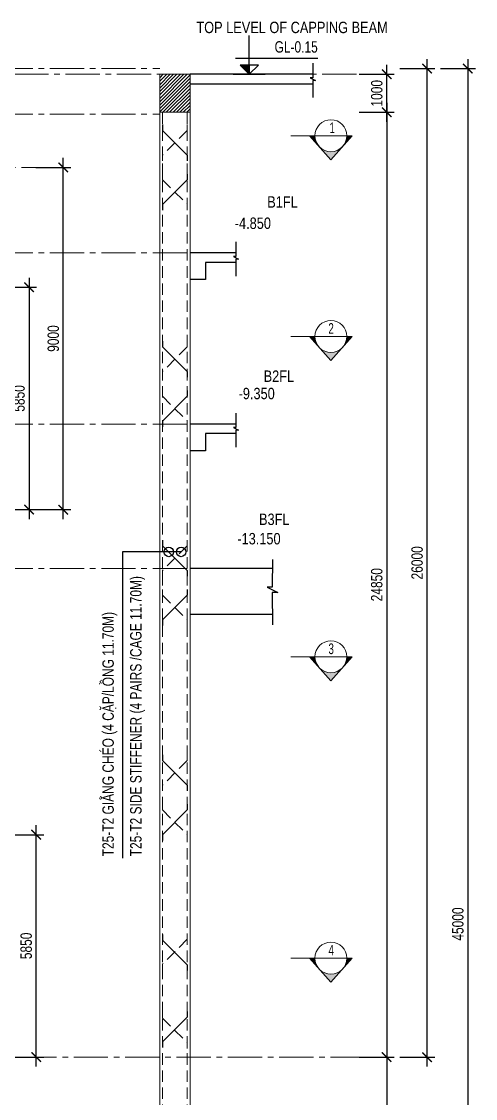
# Model space of a CAD drawing. Header units: millimetres. Extents: x 2746337 to 7547699, y -363432 to 15720.
# Drawn here: x 3199770 to 3211703, y -124330 to -96005 of the extents above; entities that cross this region are included whole.
import ezdxf
from ezdxf.enums import TextEntityAlignment as Align

# ---------------------------------------------------------------- set-up
doc = ezdxf.new("R2010")
doc.units = ezdxf.units.MM
doc.header["$LTSCALE"] = 1200
doc.header["$PDMODE"] = 3
doc.linetypes.add('CENTER2', pattern=[1.125, 0.75, -0.125, 0.125, -0.125])
doc.linetypes.add('HIDDEN', pattern=[0.375, 0.25, -0.125])
for name, color, linetype, lineweight in [('1', 9, 'Continuous', 13), ('BOUND', 3, 'Continuous', 20), ('CODE', 3, 'Continuous', 15), ('ENOTE', 2, 'Continuous', 15), ('Grid line', 160, 'CENTER2', 5), ('HIDE', 8, 'HIDDEN', 13), ('K-THUOC', 1, 'Continuous', 18), ('LEADER', 8, 'Continuous', 9), ('S-Beam - Cont', 60, 'Continuous', 25), ('T2CO', 4, 'Continuous', 30), ('T2HI', 4, 'HIDDEN', 13), ('TEXTVN', 2, 'Continuous', 20)]:
    doc.layers.add(name, color=color, linetype=linetype, lineweight=lineweight)
for name, color, linetype in [('CDC.02.DIM', 1, 'Continuous'), ('CDC.06.TEXT', 2, 'Continuous'), ('CDC.10.HATCH', 251, 'Continuous'), ('Q-Dim-line', 75, 'Continuous')]:
    doc.layers.add(name, color=color, linetype=linetype)
doc.styles.add('DB_Arial', font='arial.ttf', dxfattribs={"width": 0.8})
doc.styles.add('SMTEXT', font='arial.ttf', dxfattribs={"width": 0.75})
doc.styles.add('TEXTVN', font='VHELVCN.TTF', dxfattribs={"width": 0.8})
doc.dimstyles.new('BSV1-100', dxfattribs={"dimtxt": 300, "dimasz": 250, "dimexe": 200, "dimexo": 0, "dimgap": 108, "dimtad": 1, "dimdec": 0, "dimdsep": 46, "dimtxsty": 'SMTEXT', "dimblk": 'ARCHTICK', "dimcen": 100, "dimdle": 250, "dimclrd": 256, "dimclre": 256, "dimclrt": 1, "dimadec": 0, "dimazin": 0, "dimtfac": 1, "dimtdec": 0, "dimtix": 1, "dimtmove": 2, "dimatfit": 3, "dimfxl": 720, "dimfxlon": 1, "dimtolj": 1, "dimtzin": 0, "dimarcsym": 0})
doc.dimstyles.new('BSV25', dxfattribs={"dimtxt": 300, "dimasz": 250, "dimexe": 200, "dimexo": 0, "dimgap": 108, "dimtad": 1, "dimdec": 0, "dimlfac": 0.25, "dimdsep": 46, "dimtxsty": 'SMTEXT', "dimblk": 'ARCHTICK', "dimcen": 100, "dimdle": 250, "dimclrd": 256, "dimclre": 256, "dimclrt": 2, "dimadec": 0, "dimazin": 0, "dimtfac": 1, "dimtdec": 0, "dimtix": 1, "dimtmove": 2, "dimatfit": 3, "dimfxl": 800, "dimfxlon": 1, "dimtolj": 1, "dimtzin": 0, "dimarcsym": 0})

# ---------------------------------------------------------------- blocks, each defined once
blk = doc.blocks.new('_ArchTick')
at = {"color": 0, "linetype": 'ByBlock', "const_width": 0.15}
blk.add_lwpolyline([(-0.5, -0.5), (0.5, 0.5)], dxfattribs=at)
blk = doc.blocks.new('tag_cd')
at = {"layer": 'CDC.10.HATCH'}
blk.add_hatch(color=256, dxfattribs=at).paths.add_polyline_path([(180, 240), (420, 0), (420, 240)])
at = {"layer": 'CDC.02.DIM'}
for points in [[(420, 240), (420, 0), (660, 240), (180, 240), (420, 0), (420, 1020)], [(60, 420), (2220, 420)], [(0, 0), (840, 0)]]:
    blk.add_lwpolyline(points, dxfattribs=at)
at = {"layer": 'CDC.06.TEXT', "ltscale": 0.5, "style": 'SMTEXT', "width": 0.75}
blk.add_attdef('CD', text='', height=300, dxfattribs=at).set_placement((2220, 570), align=Align.RIGHT)
blk = doc.blocks.new('*D2087')
at = {"layer": 'Defpoints', "color": 0, "transparency": 16777216}
for p in [(3171312, -97242), (3170750, -102092), (3204459, -102092)]:
    blk.add_point(p, dxfattribs=at)
at = {"layer": 'K-THUOC', "lineweight": -2, "transparency": 16777216}
for p, q in [((3170750, -96992), (3170750, -102342)), ((3171312, -97242), (3170550, -97242)), ((3171470, -102092), (3170550, -102092))]:
    blk.add_line(p, q, dxfattribs=at)
at = {"layer": 'K-THUOC', "lineweight": -2, "transparency": 16777216, "xscale": 250, "yscale": 250, "zscale": 250}
for p, rotation in [((3170750, -97242), 90), ((3170750, -102092), 270)]:
    blk.add_blockref('_ArchTick', p, dxfattribs=dict(at, rotation=rotation))
at = {"layer": 'K-THUOC', "color": 1, "transparency": 16777216, "insert": (3170488, -99667), "char_height": 300, "attachment_point": 5, "rotation": 90, "style": 'SMTEXT'}
blk.add_mtext('\\A1;4850', dxfattribs=at)
blk = doc.blocks.new('*D2088')
at = {"layer": 'Defpoints', "color": 0, "transparency": 16777216}
for p in [(3204459, -102092), (3170750, -106592), (3204443, -106592)]:
    blk.add_point(p, dxfattribs=at)
at = {"layer": 'K-THUOC', "lineweight": -2, "transparency": 16777216}
for p, q in [((3170750, -101842), (3170750, -106842)), ((3171470, -102092), (3170550, -102092)), ((3171470, -106592), (3170550, -106592))]:
    blk.add_line(p, q, dxfattribs=at)
at = {"layer": 'K-THUOC', "lineweight": -2, "transparency": 16777216, "xscale": 250, "yscale": 250, "zscale": 250}
for p, rotation in [((3170750, -102092), 90), ((3170750, -106592), 270)]:
    blk.add_blockref('_ArchTick', p, dxfattribs=dict(at, rotation=rotation))
at = {"layer": 'K-THUOC', "color": 1, "transparency": 16777216, "insert": (3170488, -104342), "char_height": 300, "attachment_point": 5, "rotation": 90, "style": 'SMTEXT'}
blk.add_mtext('\\A1;4500', dxfattribs=at)
blk = doc.blocks.new('*D2089')
at = {"layer": 'Defpoints', "color": 0, "transparency": 16777216}
for p in [(3203186, -106592), (3170750, -110392), (3204443, -110392)]:
    blk.add_point(p, dxfattribs=at)
at = {"layer": 'K-THUOC', "lineweight": -2, "transparency": 16777216}
for p, q in [((3170750, -106342), (3170750, -110642)), ((3171470, -106592), (3170550, -106592)), ((3171470, -110392), (3170550, -110392))]:
    blk.add_line(p, q, dxfattribs=at)
at = {"layer": 'K-THUOC', "lineweight": -2, "transparency": 16777216, "xscale": 250, "yscale": 250, "zscale": 250}
for p, rotation in [((3170750, -106592), 90), ((3170750, -110392), 270)]:
    blk.add_blockref('_ArchTick', p, dxfattribs=dict(at, rotation=rotation))
at = {"layer": 'K-THUOC', "color": 1, "transparency": 16777216, "insert": (3170488, -108492), "char_height": 300, "attachment_point": 5, "rotation": 90, "style": 'SMTEXT'}
blk.add_mtext('\\A1;3800', dxfattribs=at)
blk = doc.blocks.new('*D2099')
at = {"layer": 'Defpoints', "color": 0, "transparency": 16777216}
for p in [(3189075, -117392), (3200154, -117392), (3189075, -123242)]:
    blk.add_point(p, dxfattribs=at)
at = {"layer": 'K-THUOC', "lineweight": -2, "transparency": 16777216}
for p, q in [((3200154, -123492), (3200154, -117142)), ((3199434, -117392), (3200354, -117392)), ((3199434, -123242), (3200354, -123242))]:
    blk.add_line(p, q, dxfattribs=at)
at = {"layer": 'K-THUOC', "lineweight": -2, "transparency": 16777216, "xscale": 250, "yscale": 250, "zscale": 250}
for p, rotation in [((3200154, -117392), 90), ((3200154, -123242), 270)]:
    blk.add_blockref('_ArchTick', p, dxfattribs=dict(at, rotation=rotation))
at = {"layer": 'K-THUOC', "color": 1, "transparency": 16777216, "insert": (3199893, -120317), "char_height": 300, "attachment_point": 5, "rotation": 90, "style": 'SMTEXT'}
blk.add_mtext('\\A1;5850', dxfattribs=at)
blk = doc.blocks.new('*D2101')
at = {"layer": 'Defpoints', "color": 0, "transparency": 16777216}
for p in [(3189788, -99843), (3200867, -99843), (3189788, -108843)]:
    blk.add_point(p, dxfattribs=at)
at = {"layer": 'K-THUOC', "lineweight": -2, "transparency": 16777216}
for p, q in [((3200867, -109093), (3200867, -99593)), ((3200147, -99843), (3201067, -99843)), ((3200147, -108843), (3201067, -108843))]:
    blk.add_line(p, q, dxfattribs=at)
at = {"layer": 'K-THUOC', "lineweight": -2, "transparency": 16777216, "xscale": 250, "yscale": 250, "zscale": 250}
for p, rotation in [((3200867, -99843), 90), ((3200867, -108843), 270)]:
    blk.add_blockref('_ArchTick', p, dxfattribs=dict(at, rotation=rotation))
at = {"layer": 'K-THUOC', "color": 1, "transparency": 16777216, "insert": (3200606, -104343), "char_height": 300, "attachment_point": 5, "rotation": 90, "style": 'SMTEXT'}
blk.add_mtext('\\A1;9000', dxfattribs=at)
blk = doc.blocks.new('SIGSEC')
at = {"layer": '1', "lineweight": 9}
h = blk.add_hatch(color=256, dxfattribs=at)
h.dxf.hatch_style = 1
h.paths.add_polyline_path([(-420, 0), (-560, 0), (-315, -278, -0.182676)])
h = blk.add_hatch(color=256, dxfattribs=at)
h.dxf.hatch_style = 1
h.paths.add_polyline_path([(560, 0), (420, 0, -0.182676), (315, -278)])
h = blk.add_hatch(color=256, dxfattribs=at)
h.dxf.hatch_style = 1
h.paths.add_polyline_path([(315, -278, -0.451416), (-315, -278), (0, -635)])
at = {"layer": '1', "lineweight": 9, "elevation": 0}
blk.add_lwpolyline([(1050, 0), (-560, 0), (0, -635), (560, 0)], dxfattribs=at)
at = {"layer": '1', "lineweight": 9}
blk.add_circle((0, 0), 420, dxfattribs=at)
at = {"layer": 'BOUND', "lineweight": 9, "style": 'TEXTVN', "width": 0.8}
blk.add_attdef('SEC', text='', height=280, dxfattribs=at).set_placement((0, 210, 0), align=Align.MIDDLE_CENTER)
blk = doc.blocks.new('*D2115')
at = {"layer": 'Defpoints', "color": 0, "transparency": 16777216}
for p in [(3204202, -97392), (3209370, -97392), (3204202, -98392)]:
    blk.add_point(p, dxfattribs=at)
at = {"layer": 'K-THUOC', "lineweight": -2, "transparency": 16777216}
for p, q in [((3209370, -98642), (3209370, -97142)), ((3208650, -97392), (3209570, -97392)), ((3208650, -98392), (3209570, -98392))]:
    blk.add_line(p, q, dxfattribs=at)
at = {"layer": 'K-THUOC', "lineweight": -2, "transparency": 16777216, "xscale": 250, "yscale": 250, "zscale": 250}
for p, rotation in [((3209370, -97392), 90), ((3209370, -98392), 270)]:
    blk.add_blockref('_ArchTick', p, dxfattribs=dict(at, rotation=rotation))
at = {"layer": 'K-THUOC', "color": 1, "transparency": 16777216, "insert": (3209109, -97892), "char_height": 300, "attachment_point": 5, "rotation": 90, "style": 'SMTEXT'}
blk.add_mtext('\\A1;1000', dxfattribs=at)
blk = doc.blocks.new('*D2116')
at = {"layer": 'Defpoints', "color": 0, "transparency": 16777216}
for p in [(3204202, -98392), (3198656, -123242), (3209370, -123242)]:
    blk.add_point(p, dxfattribs=at)
at = {"layer": 'K-THUOC', "lineweight": -2, "transparency": 16777216}
for p, q in [((3209370, -98142), (3209370, -123492)), ((3208650, -98392), (3209570, -98392)), ((3208650, -123242), (3209570, -123242))]:
    blk.add_line(p, q, dxfattribs=at)
at = {"layer": 'K-THUOC', "lineweight": -2, "transparency": 16777216, "xscale": 250, "yscale": 250, "zscale": 250}
for p, rotation in [((3209370, -98392), 90), ((3209370, -123242), 270)]:
    blk.add_blockref('_ArchTick', p, dxfattribs=dict(at, rotation=rotation))
at = {"layer": 'K-THUOC', "color": 1, "transparency": 16777216, "insert": (3209109, -110817), "char_height": 300, "attachment_point": 5, "rotation": 90, "style": 'SMTEXT'}
blk.add_mtext('\\A1;24850', dxfattribs=at)
blk = doc.blocks.new('*D2117')
at = {"layer": 'Defpoints', "color": 0, "transparency": 16777216}
for p in [(3198656, -123242), (3200227, -142242), (3209370, -142242)]:
    blk.add_point(p, dxfattribs=at)
at = {"layer": 'K-THUOC', "lineweight": -2, "transparency": 16777216}
for p, q in [((3209370, -122992), (3209370, -142492)), ((3208650, -123242), (3209570, -123242)), ((3208650, -142242), (3209570, -142242))]:
    blk.add_line(p, q, dxfattribs=at)
at = {"layer": 'K-THUOC', "lineweight": -2, "transparency": 16777216, "xscale": 250, "yscale": 250, "zscale": 250}
for p, rotation in [((3209370, -123242), 90), ((3209370, -142242), 270)]:
    blk.add_blockref('_ArchTick', p, dxfattribs=dict(at, rotation=rotation))
at = {"layer": 'K-THUOC', "color": 1, "transparency": 16777216, "insert": (3209109, -132742), "char_height": 300, "attachment_point": 5, "rotation": 90, "style": 'SMTEXT'}
blk.add_mtext('\\A1;19000', dxfattribs=at)
blk = doc.blocks.new('*D2118')
at = {"layer": 'Defpoints', "color": 0, "transparency": 16777216}
for p in [(3203402, -97242), (3210431, -97242), (3198656, -123242)]:
    blk.add_point(p, dxfattribs=at)
at = {"layer": 'K-THUOC', "lineweight": -2, "transparency": 16777216}
for p, q in [((3210431, -123492), (3210431, -96992)), ((3209711, -97242), (3210631, -97242)), ((3209711, -123242), (3210631, -123242))]:
    blk.add_line(p, q, dxfattribs=at)
at = {"layer": 'K-THUOC', "lineweight": -2, "transparency": 16777216, "xscale": 250, "yscale": 250, "zscale": 250}
for p, rotation in [((3210431, -97242), 90), ((3210431, -123242), 270)]:
    blk.add_blockref('_ArchTick', p, dxfattribs=dict(at, rotation=rotation))
at = {"layer": 'K-THUOC', "color": 1, "transparency": 16777216, "insert": (3210170, -110242), "char_height": 300, "attachment_point": 5, "rotation": 90, "style": 'SMTEXT'}
blk.add_mtext('\\A1;26000', dxfattribs=at)
blk = doc.blocks.new('*D2119')
at = {"layer": 'Defpoints', "color": 0, "transparency": 16777216}
for p in [(3203402, -97242), (3203402, -142242), (3211503, -142242)]:
    blk.add_point(p, dxfattribs=at)
at = {"layer": 'K-THUOC', "lineweight": -2, "transparency": 16777216}
for p, q in [((3211503, -96992), (3211503, -142492)), ((3210783, -97242), (3211703, -97242)), ((3210783, -142242), (3211703, -142242))]:
    blk.add_line(p, q, dxfattribs=at)
at = {"layer": 'K-THUOC', "lineweight": -2, "transparency": 16777216, "xscale": 250, "yscale": 250, "zscale": 250}
for p, rotation in [((3211503, -97242), 90), ((3211503, -142242), 270)]:
    blk.add_blockref('_ArchTick', p, dxfattribs=dict(at, rotation=rotation))
at = {"layer": 'K-THUOC', "color": 1, "transparency": 16777216, "insert": (3211242, -119742), "char_height": 300, "attachment_point": 5, "rotation": 90, "style": 'SMTEXT'}
blk.add_mtext('\\A1;45000', dxfattribs=at)
blk = doc.blocks.new('*D2121')
at = {"layer": 'Defpoints', "color": 0, "transparency": 16777216}
for p in [(3189488, -102993), (3189488, -108843), (3199966, -108843)]:
    blk.add_point(p, dxfattribs=at)
at = {"layer": 'K-THUOC', "lineweight": -2, "transparency": 16777216}
for p, q in [((3199966, -102743), (3199966, -109093)), ((3199246, -102993), (3200166, -102993)), ((3199246, -108843), (3200166, -108843))]:
    blk.add_line(p, q, dxfattribs=at)
at = {"layer": 'K-THUOC', "lineweight": -2, "transparency": 16777216, "xscale": 250, "yscale": 250, "zscale": 250}
for p, rotation in [((3199966, -102993), 90), ((3199966, -108843), 270)]:
    blk.add_blockref('_ArchTick', p, dxfattribs=dict(at, rotation=rotation))
at = {"layer": 'K-THUOC', "color": 1, "transparency": 16777216, "insert": (3199705, -105918), "char_height": 300, "attachment_point": 5, "rotation": 90, "style": 'SMTEXT'}
blk.add_mtext('\\A1;5850', dxfattribs=at)

msp = doc.modelspace()

# ---------------------------------------------------------------- hatches: boundary and pattern name
at = {"layer": 'CDC.10.HATCH'}
h = msp.add_hatch(dxfattribs=at)
h.set_pattern_fill('ANSI31', color=256, scale=20)
h.set_pattern_definition([(45, (416544.51, -107648.686), (-44.9012806, 44.9012806), [])])
h.paths.add_polyline_path([(3203402.2, -98392.4), (3204202.2, -98392.4), (3204202.2, -97392.4), (3203402.2, -97392.4)])

# ---------------------------------------------------------------- linework, layer by layer
at = {"layer": 'BOUND'}
for points in [[(3203402.2, -98392.4), (3204202.2, -98392.4), (3204202.2, -97392.4), (3203402.2, -97392.4)], [(3203402.2, -142242.4), (3204202.2, -142242.4), (3204202.2, -98392.4), (3203402.2, -98392.4)]]:
    msp.add_lwpolyline(points, close=True, dxfattribs=at)
at = {"layer": 'BOUND', "lineweight": 20}
msp.add_lwpolyline([(3204202.2, -101592.4), (3204202.2, -98392.4), (3203402.2, -98392.4), (3203402.2, -142242.4), (3204202.2, -142242.4), (3204202.2, -116792.4)], dxfattribs=at)
at = {"layer": 'CODE'}
for points in [[(3204851.8, -102092.4, 0, 0, 0), (3205925.8, -102092.4, 0, 0, 0), (3205388.8, -102092.4, 0, 660, 0), (3205388.8, -101762.4, 0, 0, 0), (3205388.8, -101562.4, 0, 0, 0), (3206388.8, -101562.4, 0, 0, 0)], [(3204851.8, -106592.4, 0, 0, 0), (3205925.8, -106592.4, 0, 0, 0), (3205388.8, -106592.4, 0, 660, 0), (3205388.8, -106262.4, 0, 0, 0), (3205388.8, -106062.4, 0, 0, 0), (3206388.8, -106062.4, 0, 0, 0)], [(3204851.8, -110392.4, 0, 0, 0), (3205925.8, -110392.4, 0, 0, 0), (3205388.8, -110392.4, 0, 660, 0), (3205388.8, -110062.4, 0, 0, 0), (3205388.8, -109862.4, 0, 0, 0), (3206388.8, -109862.4, 0, 0, 0)]]:
    msp.add_lwpolyline(points, format="xyseb", dxfattribs=at)
at = {"layer": 'Grid line', "color": 2}
for p, q in [((3166767.8, -97242.4), (3203402.2, -97242.4)), ((3166767.8, -98442.4), (3203402.2, -98442.4)), ((3166767.8, -102092.4), (3204286.6, -102092.4)), ((3166767.8, -106592.4), (3204270.7, -106592.4)), ((3166767.8, -110392.4), (3204270.7, -110392.4))]:
    msp.add_line(p, q, dxfattribs=at)
at = {"layer": 'Grid line'}
for p, q in [((3188964.5, -99842.7), (3200154.2, -99842.7)), ((3188493, -102992.7), (3200154.2, -102992.7)), ((3200154.2, -108842.7), (3188493, -108842.7)), ((3200154.2, -117392.8), (3178759.4, -117392.8)), ((3208792.6, -123242.4), (3172124.5, -123242.4))]:
    msp.add_line(p, q, dxfattribs=at)
msp.add_lwpolyline([(3180674.3, -97392.4), (3208591.5, -97392.4)], dxfattribs=at)
at = {"layer": 'HIDE'}
for p, q in [((3203477.2, -98392.4), (3203477.2, -142042.4)), ((3204127.2, -98392.4), (3204127.2, -142042.4))]:
    msp.add_line(p, q, dxfattribs=at)
at = {"layer": 'Q-Dim-line'}
for points in [[(3207425.8, -97101.7), (3207425.8, -97482.7), (3207358.7, -97482.7), (3207497.4, -97553.4), (3207425.8, -97553.4), (3207425.8, -98000.5)], [(3205406.3, -101801.7), (3205406.3, -102182.7), (3205339.2, -102182.7), (3205477.9, -102253.4), (3205406.3, -102253.4), (3205406.3, -102700.5)], [(3205406.3, -106301.7), (3205406.3, -106682.7), (3205339.2, -106682.7), (3205477.9, -106753.4), (3205406.3, -106753.4), (3205406.3, -107200.5)], [(3206367.2, -110153.8), (3206362.6, -110884.2), (3206228.4, -110884.2), (3206506, -111025.6), (3206362.6, -111025.6), (3206367.2, -111868.7)]]:
    msp.add_lwpolyline(points, dxfattribs=at)
at = {"layer": 'S-Beam - Cont'}
for points in [[(3207418.9, -97392.4), (3205725.6, -97392.4), (3205725.6, -97392.4), (3204202.2, -97392.4)], [(3204202.2, -97642.4), (3205975.6, -97642.4), (3205975.6, -97642.4), (3207418.9, -97642.4)], [(3205399.4, -102092.4), (3204202.2, -102092.4)], [(3205399.4, -102342.4), (3204602.2, -102342.4), (3204602.2, -102792.4), (3204202.2, -102792.4)], [(3205399.4, -106592.4), (3204202.2, -106592.4)], [(3205399.4, -106842.4), (3204602.2, -106842.4), (3204602.2, -107292.4), (3204202.2, -107292.4)], [(3206367.2, -110392.4), (3204202.2, -110392.4)], [(3204202.2, -111592.4), (3206367.2, -111592.4)]]:
    msp.add_lwpolyline(points, dxfattribs=at)
at = {"layer": 'T2CO'}
for points in [[(3203477.2, -98717.4), (3203477.2, -98867.4), (3204127.2, -99517.4), (3204127.2, -99667.4)], [(3204127.2, -100017.4), (3204127.2, -100167.4), (3203477.2, -100817.4), (3203477.2, -100967.4)], [(3203477.2, -104412.5), (3203477.2, -104562.5), (3204127.2, -105212.5), (3204127.2, -105362.5)], [(3204127.2, -105712.5), (3204127.2, -105862.5), (3203477.2, -106512.5), (3203477.2, -106662.5)], [(3203477.2, -109642.9), (3203477.2, -109792.9), (3204127.2, -110442.9), (3204127.2, -110592.9)], [(3204127.2, -110942.9), (3204127.2, -111092.9), (3203477.2, -111742.9), (3203477.2, -111892.9)], [(3203477.2, -115291.8), (3203477.2, -115441.8), (3204127.2, -116091.8), (3204127.2, -116241.8)], [(3204127.2, -116591.8), (3204127.2, -116741.8), (3203477.2, -117391.8), (3203477.2, -117541.8)], [(3203477.2, -120015.3), (3203477.2, -120165.3), (3204127.2, -120815.3), (3204127.2, -120965.3)], [(3204127.2, -122041.7), (3204127.2, -122191.7), (3203477.2, -122841.7), (3203477.2, -122991.7)]]:
    msp.add_lwpolyline(points, dxfattribs=at)
at = {"layer": 'T2HI'}
for points in [[(3204127.2, -98717.4), (3204127.2, -98867.4), (3203477.2, -99517.4), (3203477.2, -99667.4)], [(3203477.2, -100017.4), (3203477.2, -100167.4), (3204127.2, -100817.4), (3204127.2, -100967.4)], [(3204127.2, -104412.5), (3204127.2, -104562.5), (3203477.2, -105212.5), (3203477.2, -105362.5)], [(3203477.2, -105712.5), (3203477.2, -105862.5), (3204127.2, -106512.5), (3204127.2, -106662.5)], [(3204127.2, -109642.9), (3204127.2, -109792.9), (3203477.2, -110442.9), (3203477.2, -110592.9)], [(3203477.2, -110942.9), (3203477.2, -111092.9), (3204127.2, -111742.9), (3204127.2, -111892.9)], [(3204127.2, -115291.8), (3204127.2, -115441.8), (3203477.2, -116091.8), (3203477.2, -116241.8)], [(3203477.2, -116591.8), (3203477.2, -116741.8), (3204127.2, -117391.8), (3204127.2, -117541.8)], [(3204127.2, -119992.9), (3204127.2, -120142.9), (3203477.2, -120792.9), (3203477.2, -120942.9)], [(3203477.2, -122064), (3203477.2, -122214), (3204127.2, -122864), (3204127.2, -123014)]]:
    msp.add_lwpolyline(points, dxfattribs=at)

# ---------------------------------------------------------------- block references
at = {"layer": '1', "lineweight": 20}
ref = msp.add_blockref('SIGSEC', (3207903.1, -99007.7), dxfattribs=dict(at, xscale=-1))
ref.add_attrib('SEC', '1', dxfattribs={"layer": 'BOUND', "lineweight": 9, "height": 280, "style": 'TEXTVN', "width": 0.8}).set_placement((3207937.2, -98797.7, 0), align=Align.MIDDLE_CENTER)
ref = msp.add_blockref('SIGSEC', (3207903.1, -104287.7), dxfattribs=dict(at, xscale=-1))
ref.add_attrib('SEC', '2', dxfattribs={"layer": 'BOUND', "lineweight": 9, "height": 280, "style": 'TEXTVN', "width": 0.8}).set_placement((3207907.3, -104077.7, 0), align=Align.MIDDLE_CENTER)
ref = msp.add_blockref('SIGSEC', (3207903.1, -112711.4), dxfattribs=dict(at, xscale=-1))
ref.add_attrib('SEC', '3', dxfattribs={"layer": 'BOUND', "lineweight": 9, "height": 280, "style": 'TEXTVN', "width": 0.8}).set_placement((3207909.7, -112501.4, 0), align=Align.MIDDLE_CENTER)
ref = msp.add_blockref('SIGSEC', (3207903.1, -120639.6, 0), dxfattribs=dict(at, xscale=-1))
ref.add_attrib('SEC', '4', dxfattribs={"layer": 'BOUND', "lineweight": 9, "height": 280, "style": 'TEXTVN', "width": 0.8}).set_placement((3207910.9, -120429.6, 0), align=Align.MIDDLE_CENTER)
at = {"layer": 'ENOTE'}
msp.add_blockref('tag_cd', (3205337.5, -97392.4), dxfattribs=at).add_auto_attribs({'CD': 'GL-0.15'})

# ---------------------------------------------------------------- texts
at = {"layer": 'ENOTE', "style": 'DB_Arial', "width": 0.8}
for s, p in [('-4.850', (3205376.1, -101459.3)), ('-9.350', (3205476.4, -105938.8)), ('-13.150', (3205443.4, -109757.1))]:
    msp.add_text(s, height=300, dxfattribs=at).set_placement(p)
at = {"layer": 'TEXTVN', "style": 'DB_Arial', "width": 0.8}
for s, p in [('TOP LEVEL OF CAPPING BEAM', (3204367.1, -96309.6)), ('B1FL', (3206229.5, -100900.2)), ('B2FL', (3206135, -105482.5)), ('B3FL', (3206013.1, -109246.7))]:
    msp.add_text(s, height=300, dxfattribs=at).set_placement(p)
at = {"layer": 'TEXTVN', "lineweight": 20, "style": 'SMTEXT', "width": 0.75}
for s, p in [('T25-T2 SIDE STIFFENER (4 PAIRS /CAGE 11.70M)', (3202925.2, -117959.8)), ('T25-T2 GIẰNG CHÉO (4 CẶP/LỒNG 11.70M)', (3202195.2, -117959.8))]:
    msp.add_text(s, height=300, rotation=90, dxfattribs=at).set_placement(p)

# ---------------------------------------------------------------- dimensions: what is measured, and where the dimension line sits
at = {"layer": 'K-THUOC'}
for base, p1, p2, picture, middle in [((3170749.6, -102092.4), (3171312, -97242.4), (3204459.1, -102092.4), '*D2087', (3170488.4, -99667.4)), ((3210431, -97242.4), (3198655.6, -123242.4), (3203402.2, -97242.4), '*D2118', (3210169.8, -110242.4)), ((3211502.9, -142242.4), (3203402.2, -97242.4), (3203402.2, -142242.4), '*D2119', (3211241.7, -119742.4)), ((3209370.1, -97392.4), (3204202.2, -98392.4), (3204202.2, -97392.4), '*D2115', (3209108.9, -97892.4)), ((3209370.1, -123242.4), (3204202.2, -98392.4), (3198655.6, -123242.4), '*D2116', (3209108.9, -110817.4)), ((3200867.5, -99842.7), (3189787.8, -108842.7), (3189787.8, -99842.7), '*D2101', (3200606.3, -104342.7)), ((3170749.6, -106592.4), (3204459.1, -102092.4), (3204443.1, -106592.4), '*D2088', (3170488.4, -104342.4)), ((3199965.7, -108842.7), (3189487.8, -102992.7), (3189487.8, -108842.7), '*D2121', (3199704.6, -105917.7)), ((3170749.6, -110392.4), (3203186.5, -106592.4), (3204443.1, -110392.4), '*D2089', (3170488.3, -108492.4)), ((3200154.2, -117392.4), (3189074.5, -123242.4), (3189074.5, -117392.4), '*D2099', (3199893, -120317.4)), ((3209370.1, -142242.4), (3198655.6, -123242.4), (3200227.3, -142242.4), '*D2117', (3209108.9, -132742.4))]:
    dim = msp.add_linear_dim(base=base, p1=p1, p2=p2, angle=90, dimstyle='BSV1-100', dxfattribs=at)
    dim.commit()
    dim.dimension.update_dxf_attribs({"geometry": picture, "text_midpoint": middle})

# ---------------------------------------------------------------- leaders
at = {"layer": 'LEADER'}
for points in [[(3203964.7, -109955.4), (3202422.1, -109955.4), (3202422.1, -117955.4)], [(3203639.7, -109955.4), (3202422.1, -109955.4), (3202422.1, -118007.7)]]:
    msp.add_leader(points, dimstyle='BSV25', override={"dimldrblk": 'Origin'}, dxfattribs=at)

doc.saveas('drawing.dxf')
